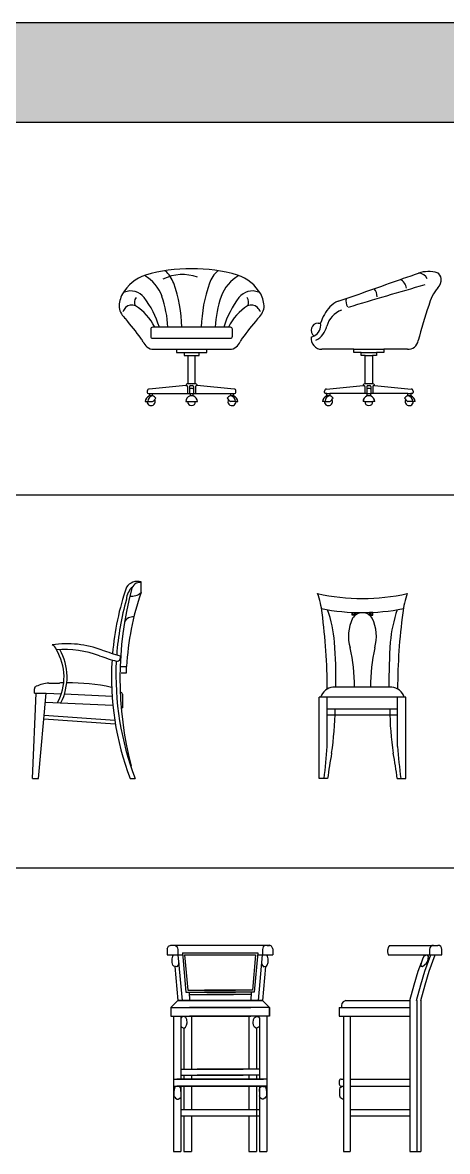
# Model space of a CAD drawing. Header units: millimetres. Extents: x -5421 to 13641, y 22290 to 34305.
# Drawn here: x 6078 to 8188, y 28691 to 34305 of the extents above; entities that cross this region are included whole.
import ezdxf

# ---------------------------------------------------------------- set-up
doc = ezdxf.new("R2010")
doc.units = ezdxf.units.MM
doc.layers.add('www.cad-blocks.net', color=7, linetype='Continuous')

# ---------------------------------------------------------------- blocks, each defined once
blk = doc.blocks.new('A$C49A517C0')
at = {"ltscale": 20}
for p, q in [((157.2, 380), (157.2, 345)), ((553.2, 390), (167.2, 390)), ((563.2, 345), (563.2, 380)), ((167.2, 335), (553.2, 335)), ((139.5, 20), (166.7, 20)), ((580.9, 20), (553.7, 20))]:
    blk.add_line(p, q, dxfattribs=at)
for p, q in [((171.2, 280), (285.2, 280)), ((285.2, 280), (285.2, 265)), ((285.2, 280), (435.2, 280)), ((285.2, 265), (322.7, 265)), ((322.7, 265), (322.7, 250)), ((322.7, 265), (397.7, 265)), ((322.7, 250), (342.2, 250)), ((342.2, 250), (342.2, 110)), ((342.2, 250), (378.2, 250)), ((378.2, 110), (378.2, 250)), ((378.2, 250), (397.7, 250)), ((397.7, 250), (397.7, 265)), ((397.7, 265), (435.2, 265)), ((435.2, 265), (435.2, 280)), ((435.2, 280), (549.2, 280)), ((140.2, 72.7), (140.2, 65)), ((145.2, 60), (152, 60)), ((332.2, 99.3), (149.3, 82.7)), ((152, 60), (152, 48)), ((152, 60), (167, 60)), ((167, 48), (167, 60)), ((167, 60), (352.7, 60)), ((332.2, 99.3), (334.8, 99.5)), ((340.2, 94.5), (340.2, 60)), ((342.2, 110), (378.2, 110)), ((350.2, 95), (350.2, 60)), ((352.7, 60), (352.7, 48)), ((352.7, 60), (367.7, 60)), ((355.2, 100), (365.2, 100)), ((367.7, 48), (367.7, 60)), ((367.7, 60), (553.4, 60)), ((370.2, 95), (370.2, 60)), ((380.2, 94.5), (380.2, 60)), ((388.2, 99.3), (385.7, 99.5)), ((571.1, 82.7), (388.2, 99.3)), ((553.4, 60), (553.4, 48)), ((553.4, 60), (568.4, 60)), ((568.4, 48), (568.4, 60)), ((568.4, 60), (575.2, 60)), ((580.2, 65), (580.2, 72.7)), ((130.5, 20), (139.5, 20)), ((331.2, 20), (340.2, 20)), ((340.2, 20), (380.2, 20)), ((380.2, 20), (389.2, 20)), ((580.9, 20), (589.9, 20))]:
    blk.add_line(p, q)
for centre, radius, start, end in [((348.6, -86), 766.1, 89.1333, 106.4692), ((371.8, -86), 766.1, 73.5308, 90.8667), ((198, 449.7), 209.8, 108.5011, 149.7045), ((315, 438.9), 213.2, 69.3458, 117.0072), ((522.4, 449.7), 209.8, 30.2955, 71.4989), ((137.7, 489.5), 137.7, 151.3574, 180.479), ((114, 515.3), 37.4, 142.4163, 210.1166), ((605.7, 515.2), 38, 330.502, 36.965), ((582.7, 489.5), 137.7, 359.521, 28.6426), ((98.1, 506.9), 99.8, 190.6823, 229.5366), ((622.3, 506.9), 99.8, 310.4634, 349.3177), ((-1561.1, -900.9), 2077.4, 36.503, 39.8735), ((2281.5, -900.9), 2077.4, 140.1265, 143.497), ((28.5, 275.4), 100, 25.1531, 36.503), ((188.9, 350.7), 77.2, 205.1531, 229.5589), ((171.2, 330), 50, 229.5589, 270), ((549.2, 330), 50, 270, 310.4411), ((531.5, 350.7), 77.2, 310.4411, 334.8469), ((691.9, 275.4), 100, 143.497, 154.8469), ((150.2, 72.7), 10, 95.1755, 180), ((145.2, 65), 5, 180, 270), ((342.2, 100), 10, 90, 184.1418), ((335.2, 94.5), 5, 0, 95.1755), ((355.2, 95), 5, 90, 180), ((360.2, 64.9), 19.9, 66.2608, 113.7392), ((365.2, 95), 5, 0, 90), ((378.2, 100), 10, 355.8582, 90), ((385.2, 94.5), 5, 84.8245, 180), ((570.2, 72.7), 10, 0, 84.8245), ((575.2, 65), 5, 270, 0), ((159.5, 20), 29, 104.9882, 180), ((159.5, 20), 20, 180, 28.0642), ((171.5, 20), 29, 101.9405, 180), ((159.5, 20), 29, 75.0118, 104.9882), ((159.5, 20), 29, 35.449, 75.0118), ((122, 80), 74.8, 317.468, 324.7631), ((360.2, 20), 29, 104.9882, 180), ((360.2, 20), 20, 180, 0), ((360.2, 20), 29, 75.0118, 104.9882), ((360.2, 20), 29, 0, 75.0118), ((560.9, 20), 29, 104.9882, 144.551), ((598.4, 80), 74.8, 215.2369, 222.532), ((560.9, 20), 20, 151.9358, 0), ((560.9, 20), 29, 75.0118, 104.9882), ((548.9, 20), 29, 0, 78.0595), ((560.9, 20), 29, 0, 75.0118)]:
    blk.add_arc(centre, radius, start, end)
for centre, radius, start, end in [((32, 478.4), 192.5, 19.5616, 60.8832), ((120.5, 552.9), 160.8, 20.1964, 47.1752), ((599.9, 552.9), 160.8, 132.8248, 159.8036), ((688.5, 478.4), 192.5, 119.1168, 160.4384), ((58.6, 485.4), 84.9, 38.5958, 111.7278), ((-418.3, 366.6), 730.9, 1.8342, 19.3196), ((1138.7, 366.6), 730.9, 160.6804, 178.1658), ((661.8, 485.4), 84.9, 68.2722, 141.4042), ((-280.2, 239.7), 503.3, 17.3718, 36.3936), ((-336, 358.1), 579.6, 3.1584, 18.5957), ((1056.4, 358.1), 579.6, 161.4043, 176.8416), ((1000.6, 239.7), 503.3, 143.6064, 162.6282), ((150, 395), 150.1, 141.4394, 151.5009), ((63.8, 451.3), 48.6, 68.4711, 129.9362), ((-59.8, 274), 263.7, 26.0973, 57.5608), ((780.2, 274), 263.7, 122.4392, 153.9027), ((656.6, 451.3), 48.6, 50.0638, 111.5289), ((570.4, 395), 150.1, 28.4991, 38.5606), ((167.2, 380), 10, 90, 180), ((167.2, 345), 10, 180, 270), ((553.2, 380), 10, 0, 90), ((553.2, 345), 10, 270, 0), ((122, 80), 74.8, 306.7009, 317.468), ((598.4, 80), 74.8, 222.532, 233.2991)]:
    blk.add_arc(centre, radius, start, end, dxfattribs=at)
blk = doc.blocks.new('A$C16DF4432')
at = {"ltscale": 20}
for p, q in [((34.8, 410), (47.6, 410)), ((211.9, 280), (54, 280)), ((211.9, 265), (211.9, 280)), ((249.4, 265), (211.9, 265)), ((249.4, 250), (249.4, 265)), ((268.9, 250), (249.4, 250)), ((268.9, 110), (268.9, 250)), ((324.4, 250), (304.9, 250)), ((304.9, 250), (304.9, 110)), ((361.9, 265), (324.4, 265)), ((324.4, 265), (324.4, 250)), ((478.1, 280), (361.9, 280)), ((361.9, 280), (361.9, 265)), ((66.9, 65), (66.9, 72.7)), ((78.7, 60), (71.9, 60)), ((76, 82.7), (259, 99.3)), ((78.7, 48), (78.7, 60)), ((279.4, 60), (93.7, 60)), ((93.7, 60), (93.7, 48)), ((279.4, 48), (279.4, 60)), ((480.2, 60), (294.4, 60)), ((294.4, 60), (294.4, 48)), ((314.9, 99.3), (497.8, 82.7)), ((480.2, 48), (480.2, 60)), ((501.9, 60), (495.2, 60)), ((495.2, 60), (495.2, 48)), ((506.9, 72.7), (506.9, 65)), ((66.2, 20), (57.2, 20)), ((66.2, 20), (93.4, 20)), ((266.9, 20), (257.9, 20)), ((315.9, 20), (306.9, 20)), ((507.7, 20), (480.4, 20)), ((516.7, 20), (507.7, 20))]:
    blk.add_line(p, q, dxfattribs=at)
for p, q in [((211.9, 280), (361.9, 280)), ((249.4, 265), (324.4, 265)), ((268.9, 250), (304.9, 250)), ((78.7, 60), (93.7, 60)), ((259, 99.3), (261.5, 99.5)), ((266.9, 94.5), (266.9, 60)), ((268.9, 110), (304.9, 110)), ((276.9, 95), (276.9, 60)), ((279.4, 60), (294.4, 60)), ((281.9, 100), (291.9, 100)), ((296.9, 95), (296.9, 60)), ((306.9, 94.5), (306.9, 60)), ((314.9, 99.3), (312.4, 99.5)), ((480.2, 60), (495.2, 60)), ((266.9, 20), (306.9, 20))]:
    blk.add_line(p, q)
for centre, radius, start, end in [((-9553.8, 28464.9), 29577.9, 289.12136, 289.766), ((418.2, 577.4), 55.6, 7.1188, 64.357), ((-1678.7, 6986.8), 6703.7, 288.50352, 289.27557), ((584, 507.5), 159.4, 74.3367, 108.1783), ((532.1, 610.5), 48.5, 23.9072, 87.4149), ((605.7, 625.8), 41.2, 8.6903, 58.7456), ((586.4, 628), 60.1, 316.2167, 3.7782), ((7158.5, -22397.4), 23924.5, 105.99661, 106.94961), ((267.5, 542.7), 60.2, 358.7251, 40.0832), ((796.3, 444.6), 218.7, 139.5796, 165.8832), ((167.8, 424.4), 100, 109.1214, 137.8775), ((226.9, 519.9), 54, 166.4242, 211.8436), ((252, 348.3), 213.5, 137.8775, 163.2061), ((196.4, 361.1), 123.1, 111.7477, 164.0807), ((2297.4, -104.6), 1816, 160.6211, 166.3751), ((34.8, 374.9), 35.1, 90, 234.5565), ((-21.9, 416.6), 102.2, 296.7296, 347.7183), ((53.2, 332.8), 52.8, 170.7803, 270.8962), ((-13.9, 401.5), 62.1, 283.9547, 297.2802), ((481.1, 332.1), 52.2, 266.7315, 350.1834), ((76.9, 72.7), 10, 95.1755, 180), ((71.9, 65), 5, 180, 270), ((268.9, 100), 10, 90, 184.1418), ((304.9, 100), 10, 355.8582, 90), ((496.9, 72.7), 10, 0, 84.8245), ((501.9, 65), 5, 270, 0), ((86.2, 20), 29, 104.9882, 180), ((86.2, 20), 20, 180, 28.0642), ((48.7, 80), 74.8, 306.7009, 317.468), ((86.2, 20), 29, 35.449, 75.0118), ((48.7, 80), 74.8, 317.468, 324.7631), ((286.9, 20), 29, 104.9882, 180), ((286.9, 20), 20, 180, 0), ((286.9, 20), 29, 0, 75.0118), ((487.7, 20), 29, 104.9882, 144.551), ((525.1, 80), 74.8, 215.2369, 222.532), ((487.7, 20), 20, 151.9358, 0), ((525.1, 80), 74.8, 222.532, 233.2991), ((487.7, 20), 29, 0, 75.0118)]:
    blk.add_arc(centre, radius, start, end, dxfattribs=at)
for centre, radius, start, end in [((-13.9, 401.5), 62.1, 297.2802, 7.8085), ((261.9, 94.5), 5, 0, 95.1755), ((281.9, 95), 5, 90, 180), ((286.9, 64.9), 19.9, 66.2608, 113.7392), ((291.9, 95), 5, 0, 90), ((311.9, 94.5), 5, 84.8245, 180), ((98.2, 20), 29, 101.9405, 180), ((86.2, 20), 29, 75.0118, 104.9882), ((286.9, 20), 29, 75.0118, 104.9882), ((487.7, 20), 29, 75.0118, 104.9882), ((475.7, 20), 29, 0, 78.0595)]:
    blk.add_arc(centre, radius, start, end)
blk = doc.blocks.new('A$C550A1EC4')
at = {"ltscale": 40}
for p, q in [((539, 925), (539, 978.3)), ((439.2, 525), (467.1, 525)), ((439.9, 557), (467.1, 557)), ((467.1, 525), (467.1, 557)), ((80.6, 475), (133.5, 475)), ((0, 0), (17, 425)), ((9, 425), (9, 445.8)), ((9, 425), (67, 425)), ((30, 0), (67, 425)), ((67, 425), (143.1, 421.6)), ((158.6, 420.9), (394.7, 410.3)), ((446, 419), (446, 357.4)), ((63.1, 380), (398.4, 365)), ((446, 357.4), (446, 350.9)), ((56.1, 297.2), (410.8, 271.5)), ((57.4, 315.2), (407.9, 289.7)), ((0, 0), (30, 0)), ((485, 0), (510, 0))]:
    blk.add_line(p, q, dxfattribs=at)
for centre, radius, start, end in [((521.8, 911.9), 68.6, 75.5085, 144.7415), ((535.5, 929.6), 46, 85.6738, 167.1514), ((1789.2, 502.2), 1397.5, 161.2468, 175.0902), ((2182.4, 498.4), 1748.4, 165.3759, 194.4494), ((554.9, 885.4), 89.5, 131.519, 176.0872), ((1777.1, 492.2), 1311.6, 160.7307, 177.1687), ((492.6, 975.2), 68.5, 261.518, 312.3567), ((1827.9, 512.5), 1414.1, 164.4538, 175.8272), ((497.3, 758.5), 45.3, 82.7495, 153.7395), ((169.9, 163.8), 506.4, 69.676, 98.1659), ((80, 630.1), 39.2, 14.5813, 62.7383), ((157.2, 135.1), 506.4, 69.676, 94.4365), ((-107.6, 503.5), 263.7, 331.4131, 31.1807), ((-107.6, 503.5), 278.7, 332.9094, 29.5738), ((846.7, 2070.9), 1517.3, 250.7251, 254.2202), ((885.9, 2198.2), 1681.7, 250.8067, 253.8195), ((1789.2, 502.2), 1397.5, 176.3988, 201.059), ((1827.9, 512.5), 1414.1, 177.1181, 201.25), ((418.3, 601.4), 18.3, 266.8252, 30.6499), ((23, 445.8), 14, 112.1395, 180), ((109.6, 232.8), 243.9, 96.832, 112.1395), ((179.8, -511.7), 987.8, 91.4595, 92.6858), ((179.8, -511.7), 987.8, 77.5808, 90.5832), ((436.8, 419.2), 9.27, 358.4574, 98.2532), ((440.5, 356), 7.49, 269.5679, 317.3383)]:
    blk.add_arc(centre, radius, start, end, dxfattribs=at)
blk = doc.blocks.new('A$C48EF6A68')
for p, q in [((170.9, 826.3), (186.7, 826.3)), ((170.9, 811.8), (170.9, 826.3)), ((186.7, 811.8), (170.9, 811.8)), ((173.9, 823.3), (183.7, 823.3)), ((173.9, 814.8), (173.9, 823.3)), ((183.7, 814.8), (173.9, 814.8)), ((183.7, 823.3), (183.7, 814.8)), ((186.7, 826.3), (186.7, 811.8)), ((274.1, 826.3), (258.3, 826.3)), ((258.3, 826.3), (258.3, 811.8)), ((258.3, 811.8), (274.1, 811.8)), ((271.1, 823.3), (261.3, 823.3)), ((261.3, 823.3), (261.3, 814.8)), ((261.3, 814.8), (271.1, 814.8)), ((271.1, 814.8), (271.1, 823.3)), ((274.1, 811.8), (274.1, 826.3))]:
    blk.add_line(p, q)
at = {"ltscale": 40}
for p, q in [((368.9, 455), (76.1, 455)), ((437.5, 405), (7.5, 405)), ((7.5, 0), (7.5, 405)), ((47.5, 159.7), (47.5, 405)), ((397.5, 159.7), (397.5, 405)), ((437.5, 0), (437.5, 405)), ((397.5, 345), (47.5, 345)), ((397.5, 315), (48.5, 315)), ((49.5, 0), (7.5, 0)), ((395.5, 0), (437.5, 0))]:
    blk.add_line(p, q, dxfattribs=at)
for centre, radius, start, end in [((222.5, 1897.6), 1002.6, 257.1783, 282.8217), ((-383.1, 781.7), 407.3, 5.9255, 19.848), ((828.1, 781.7), 407.3, 160.152, 174.0745), ((828.1, 781.7), 407.3, 160.152, 174.0745), ((222.5, 1867.8), 1042.8, 258.7604, 281.2396), ((-2748.6, 446.2), 2796.2, 359.9748, 7.7592), ((-556.1, 624.2), 642.4, 4.8037, 19.5824), ((350.6, 708.3), 197.8, 153.4094, 197.1534), ((222.8, 767.5), 57.1, 90.2523, 149.1371), ((222.2, 767.5), 57.1, 30.8629, 89.7477), ((94.4, 708.3), 197.8, 342.8466, 26.5906), ((1001.1, 624.2), 642.4, 160.4176, 175.1963), ((3193.6, 446.2), 2796.2, 172.2408, 180.0252), ((3193.6, 446.2), 2796.2, 172.2408, 180.0252), ((-2444, 491.4), 2534.9, 359.1768, 4.2216), ((2889, 491.4), 2534.9, 175.7784, 180.8232), ((-727, 454.6), 909.8, 0.0227, 12.3973), ((1172, 454.6), 909.8, 167.6027, 179.9773), ((86.8, 378.9), 76.9, 98.0081, 160.1385), ((358.2, 378.9), 76.9, 19.8615, 81.9919), ((-1553.7, 367.6), 1641, 351.533, 359.2122), ((1998.7, 367.6), 1641, 180.7878, 188.467), ((-3816.9, 442), 3874.7, 353.4492, 355.8218), ((3307.7, -450), 3289.1, 169.9154, 172.1367), ((-2862.7, -450), 3289.1, 7.8633, 10.0846), ((4261.9, 442), 3874.7, 184.1782, 186.5508)]:
    blk.add_arc(centre, radius, start, end, dxfattribs=at)
blk = doc.blocks.new('A$C5ED817DC')
for p, q in [((0, 1006.9), (6.6, 1021.5)), ((6.6, 1021.5), (17.9, 1025)), ((17.9, 1025), (507.1, 1025)), ((17.9, 1025), (41.2, 1024.8)), ((41.2, 1024.8), (49.1, 1017.5)), ((49.1, 1017.5), (51.8, 1004.9)), ((475.9, 1017.5), (473.2, 1004.9)), ((483.9, 1024.8), (475.9, 1017.5)), ((507.1, 1025), (483.9, 1024.8)), ((495.5, 1024.9), (507.4, 1024.9)), ((518.4, 1021.5), (507.1, 1025)), ((525, 1006.9), (518.4, 1021.5)), ((0, 1006.9), (0, 977)), ((0, 977), (75.9, 977)), ((24.5, 957.2), (27.1, 971.8)), ((24.5, 939.9), (24.5, 957.2)), ((27.1, 971.8), (32.4, 977)), ((51.8, 1004.9), (51.8, 977)), ((53.2, 977), (74, 750)), ((75, 987), (450, 987)), ((75, 987), (92.9, 791.6)), ((86, 977), (439, 977)), ((86, 977), (102.1, 801.6)), ((439, 977), (423, 801.6)), ((450, 987), (432.1, 791.6)), ((449.1, 977), (525, 977)), ((471.8, 977), (451.1, 750)), ((473.2, 1004.9), (473.2, 977)), ((497.9, 971.8), (492.7, 977)), ((500.6, 957.2), (497.9, 971.8)), ((500.6, 939.9), (500.6, 957.2)), ((525, 1006.9), (525, 977)), ((28.4, 926), (24.5, 939.9)), ((32.4, 920.7), (28.4, 926)), ((41.7, 919.4), (32.4, 920.7)), ((37.2, 920), (52.8, 750)), ((47.7, 917.4), (41.7, 919.4)), ((55, 929.3), (47.7, 917.4)), ((57, 938.6), (55, 929.3)), ((468.2, 937.6), (470, 929.3)), ((470, 929.3), (477.3, 917.4)), ((487.8, 920), (472.3, 750)), ((477.3, 917.4), (483.3, 919.4)), ((483.3, 919.4), (492.6, 920.7)), ((492.6, 920.7), (496.6, 926)), ((496.6, 926), (500.6, 939.9)), ((92.9, 791.6), (339.7, 791.6)), ((102.1, 801.6), (339.7, 801.6)), ((108.6, 791.3), (110.6, 750)), ((423, 801.6), (185.3, 801.6)), ((432.1, 791.6), (185.3, 791.6)), ((416.4, 791.3), (414.4, 750)), ((17.5, 716.2), (52.8, 750)), ((52.8, 750), (472.3, 750)), ((472.3, 750), (52.8, 750)), ((109.2, 779.9), (328.3, 779.9)), ((415.9, 779.9), (196.7, 779.9)), ((507.5, 716.2), (472.3, 750)), ((17.5, 716.2), (414.3, 716.2)), ((17.5, 716.2), (17.5, 672.4)), ((507.5, 716.2), (110.7, 716.2)), ((507.5, 672.4), (507.5, 716.2)), ((507.5, 716.2), (507.5, 672.4)), ((17.5, 672.4), (414.3, 672.4)), ((31, 672.4), (31, 0)), ((67.3, 672.4), (67.3, 360)), ((73.4, 671.3), (67.3, 663.4)), ((67.3, 623.9), (67.5, 622.8)), ((67.5, 622.8), (72, 618.3)), ((72, 618.3), (75.2, 615.5)), ((83.8, 671.8), (73.4, 671.3)), ((92, 666.3), (83.8, 671.8)), ((91.1, 617.3), (96.1, 628.7)), ((97.5, 656.8), (92, 666.3)), ((96.1, 628.7), (98.8, 639.6)), ((98.8, 639.6), (97.5, 656.8)), ((507.5, 672.4), (110.7, 672.4)), ((120.8, 672.4), (120.8, 409.9)), ((404.3, 672.4), (404.3, 409.9)), ((426.2, 639.6), (427.6, 656.8)), ((428.9, 628.7), (426.2, 639.6)), ((427.6, 656.8), (433, 666.3)), ((433.9, 617.3), (428.9, 628.7)), ((433, 666.3), (441.2, 671.8)), ((441.2, 671.8), (451.6, 671.3)), ((453, 618.3), (449.8, 615.5)), ((451.6, 671.3), (457.7, 663.4)), ((457.5, 622.8), (453, 618.3)), ((457.7, 623.9), (457.5, 622.8)), ((457.7, 663.4), (457.7, 360)), ((494, 672.4), (494, 0)), ((75.2, 615.5), (79.3, 614.2)), ((79.3, 614.2), (84.2, 613.2)), ((81.9, 613.7), (81.9, 409.9)), ((84.2, 613.2), (91.1, 617.3)), ((440.8, 613.2), (433.9, 617.3)), ((445.7, 614.2), (440.8, 613.2)), ((443.2, 613.7), (443.2, 409.9)), ((449.8, 615.5), (445.7, 614.2)), ((67.3, 409.9), (377.4, 409.9)), ((457.7, 409.9), (147.7, 409.9)), ((31, 360), (477.8, 360)), ((494, 360), (47.3, 360)), ((67.3, 379.9), (377.4, 379.9)), ((81.9, 379.9), (81.9, 360)), ((120.8, 379.9), (120.8, 360)), ((457.7, 379.9), (147.7, 379.9)), ((404.3, 379.9), (404.3, 360)), ((443.2, 379.9), (443.2, 360)), ((31, 324.3), (477.8, 324.3)), ((34.4, 306.8), (32.3, 298.1)), ((32.3, 298.1), (32.3, 284.5)), ((32.3, 284.5), (32.3, 275.3)), ((37.2, 321), (34.4, 306.8)), ((50.3, 323.7), (37.2, 321)), ((494, 324.3), (47.3, 324.3)), ((57.9, 322.1), (50.8, 324.3)), ((66.1, 317.2), (57.9, 322.1)), ((67.2, 307.4), (66.1, 317.2)), ((67.3, 298.8), (67.2, 307.4)), ((67.3, 324.3), (67.3, 0)), ((81.9, 324.3), (81.9, 208.5)), ((120.8, 324.3), (120.8, 208.5)), ((404.3, 324.3), (404.3, 208.5)), ((443.2, 324.3), (443.2, 0)), ((457.7, 324.3), (457.7, 0)), ((457.7, 298.8), (457.9, 307.4)), ((457.9, 307.4), (459, 317.2)), ((459, 317.2), (467.1, 322.1)), ((467.1, 322.1), (474.2, 324.3)), ((474.8, 323.7), (487.9, 321)), ((487.9, 321), (490.6, 306.8)), ((490.6, 306.8), (492.8, 298.1)), ((492.8, 298.1), (492.8, 284.5)), ((492.8, 284.5), (492.8, 275.3)), ((32.3, 275.3), (37.7, 270.4)), ((37.7, 270.4), (41, 264.9)), ((41, 264.9), (48.6, 259.5)), ((48.6, 259.5), (53.5, 259.5)), ((53.5, 259.5), (67.3, 268.2)), ((461.1, 266), (457.7, 275.8)), ((471.5, 259.5), (461.1, 266)), ((476.4, 259.5), (471.5, 259.5)), ((484, 264.9), (476.4, 259.5)), ((487.3, 270.4), (484, 264.9)), ((492.8, 275.3), (487.3, 270.4)), ((67.3, 208.5), (457.7, 208.5)), ((67.3, 176.2), (457.7, 176.2)), ((81.9, 176.2), (81.9, 0)), ((120.8, 176.2), (120.8, 0)), ((404.3, 176.2), (404.3, 0)), ((31, 0), (67.3, 0)), ((81.9, 0), (120.8, 0)), ((404.3, 0), (443.2, 0)), ((457.7, 0), (494, 0))]:
    blk.add_line(p, q)
blk = doc.blocks.new('A$C65FB5BBB')
for p, q in [((244.1, 1018), (239.7, 1001.6)), ((249.2, 1024.9), (244.1, 1018)), ((249.2, 1024.9), (490, 1024.9)), ((239.7, 1001.6), (239.7, 993)), ((239.7, 993), (242.6, 977)), ((242.6, 977), (510, 977)), ((412.8, 956), (409.3, 946.9)), ((419.2, 971.8), (412.8, 956)), ((432.6, 975.9), (419.2, 971.8)), ((425.1, 897.2), (454.8, 977)), ((437.6, 976), (434.1, 976.8)), ((442.3, 969.8), (437.6, 976)), ((440.1, 945.5), (442.3, 969.8)), ((446.4, 897.2), (476, 977)), ((448.7, 1004.9), (448.7, 977)), ((510, 977), (510, 1004.9)), ((392, 897.2), (407.7, 939.4)), ((405, 929.3), (404.4, 922)), ((404.4, 922), (408, 921.1)), ((409.3, 946.9), (405, 929.3)), ((408, 921.1), (413.8, 919.6)), ((413.8, 919.6), (423.5, 928.5)), ((423.5, 928.5), (432.8, 936.1)), ((432.8, 936.1), (440.1, 945.5)), ((371.5, 828.8), (392, 897.2)), ((404.6, 828.8), (425.1, 897.2)), ((425.8, 828.8), (446.4, 897.2)), ((350.6, 750), (371.5, 828.8)), ((383.7, 750), (404.6, 828.8)), ((404.9, 750), (425.8, 828.8)), ((12.8, 736.5), (10.6, 725.6)), ((19.3, 744.1), (12.8, 736.5)), ((32.1, 750), (19.3, 744.1)), ((32.1, 750), (350.6, 750)), ((350.6, 750), (350.6, 0)), ((384.6, 750), (384.6, 0)), ((405, 750.2), (405, 0)), ((0, 716.2), (350.6, 716.2)), ((0, 716.2), (0, 672.4)), ((10.6, 725.6), (10.6, 716.2)), ((0, 672.4), (350.6, 672.4)), ((20.4, 672.4), (20.4, 0)), ((54.4, 672.4), (54.4, 0)), ((0, 350), (0, 334.3)), ((10, 360), (20.4, 360)), ((54.4, 360), (350.6, 360)), ((2.1, 276.9), (2.6, 307.4)), ((2.6, 307.4), (3.7, 317.2)), ((3.7, 317.2), (11.9, 322.1)), ((10, 324.3), (20.4, 324.3)), ((11.9, 322.1), (19, 324.3)), ((19.5, 323.7), (20.4, 323.5)), ((54.4, 324.3), (350.6, 324.3)), ((5.9, 266), (2.1, 276.9)), ((16.3, 259.5), (5.9, 266)), ((20.4, 259.5), (16.3, 259.5)), ((54.4, 208.5), (350.6, 208.5)), ((54.4, 176.2), (350.6, 176.2)), ((20.4, 0), (54.4, 0)), ((350.6, 0), (405, 0))]:
    blk.add_line(p, q)
for centre, radius, start, end in [((468.7, 1004.9), 20, 90, 180), ((490, 1004.9), 20, 0, 90), ((10, 350), 10, 90, 180), ((10, 334.3), 10, 180, 270)]:
    blk.add_arc(centre, radius, start, end)
blk = doc.blocks.new('FORMAT')
at = {"layer": 'www.cad-blocks.net', "true_color": 0x546d8e}
h = blk.add_hatch(color=155, dxfattribs=at)
h.set_gradient(color1=(68, 68, 68), color2=(84, 109, 142), tint=1)
h.paths.add_polyline_path([(13640.8, 34305), (-3828.3, 34305), (-3828.3, 33810.3), (13640.8, 33810.3)])
blk.add_line((-3828.3, 33810.3), (13640.8, 33810.3))
at = {"layer": 'www.cad-blocks.net', "color": 155, "true_color": 0x546d8e}
for p, q in [((-3828.3, 34305), (13640.8, 34305)), ((-3828.3, 33810.3), (13640.8, 33810.3)), ((-3828.3, 33810.3), (13640.8, 33810.3)), ((-3828.3, 31955.7), (13640.8, 31955.7)), ((-3828.3, 30101.1), (13640.8, 30101.1))]:
    blk.add_line(p, q, dxfattribs=at)

msp = doc.modelspace()

# ---------------------------------------------------------------- block references
for name, p in [('A$C49A517C0', (6556.9, 32399.9)), ('A$C16DF4432', (7510.6, 32399.9)), ('A$C550A1EC4', (6127.6, 30545.4)), ('A$C48EF6A68', (7543.1, 30545.4)), ('A$C5ED817DC', (6796.4, 28690.8)), ('A$C65FB5BBB', (7650.7, 28690.8))]:
    msp.add_blockref(name, p)
at = {"layer": 'www.cad-blocks.net'}
msp.add_blockref('FORMAT', (0, 0), dxfattribs=at)

doc.saveas('drawing.dxf')
